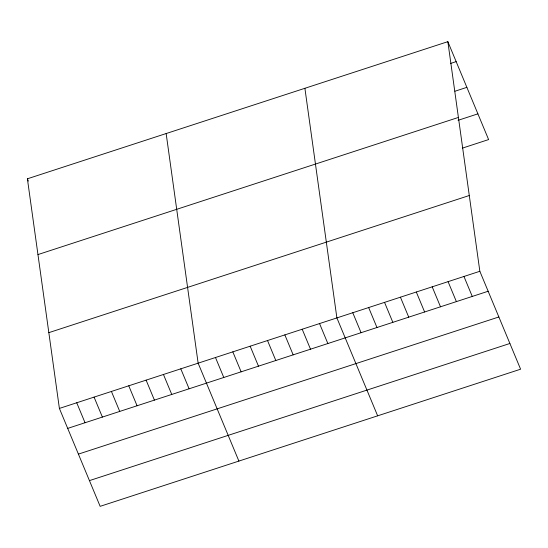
<?xml version="1.0" encoding="UTF-8"?>
<svg xmlns="http://www.w3.org/2000/svg" width="548" height="548" viewBox="0 0 548 548"><rect width="100%" height="100%" fill="white"/><g stroke="black" fill="none" stroke-linecap="round" stroke-linejoin="round"><path stroke-width="0.82" d="M447.853 41.662L479.843 271.287L520.6 369.201L100.147 506.338L59.39 408.424L27.4 178.799L447.853 41.662L488.611 139.576L462.402 148.124M450.607 63.438L456.162 61.623M454.956 91.235L466.875 87.351M37.956 254.573L458.409 117.436M458.053 120.327L477.904 113.847M48.834 332.65L469.287 195.513M59.39 408.424L479.843 271.287M67.699 428.392L488.152 291.255M78.405 454.114L498.858 316.977M89.44 480.617L509.893 343.48M463.957 276.473L472.266 296.434M448.072 281.651L456.388 301.612M432.194 286.83L440.503 306.798M416.309 292.016L424.618 311.976M400.424 297.194L408.733 317.155M384.538 302.373L392.848 322.34M368.653 307.558L376.969 327.519M352.775 312.737L361.084 332.698M377.647 415.829L336.89 317.915L304.9 88.29M319.546 323.573L327.855 343.534M302.201 329.232L310.511 349.192M284.857 334.89L293.166 354.851M267.513 340.541L275.822 360.509M250.169 346.199L258.478 366.167M232.825 351.857L241.134 371.825M215.48 357.515L223.79 377.476M238.894 461.08L198.136 363.173L166.147 133.541M180.792 368.831L189.108 388.792M163.448 374.483L171.764 394.45M146.111 380.141L154.42 400.109M128.766 385.799L137.075 405.767M27.4 178.799L28.359 181.1M111.422 391.457L119.731 411.418M94.078 397.115L102.387 417.076M76.734 402.773L85.043 422.734"/></g></svg>
